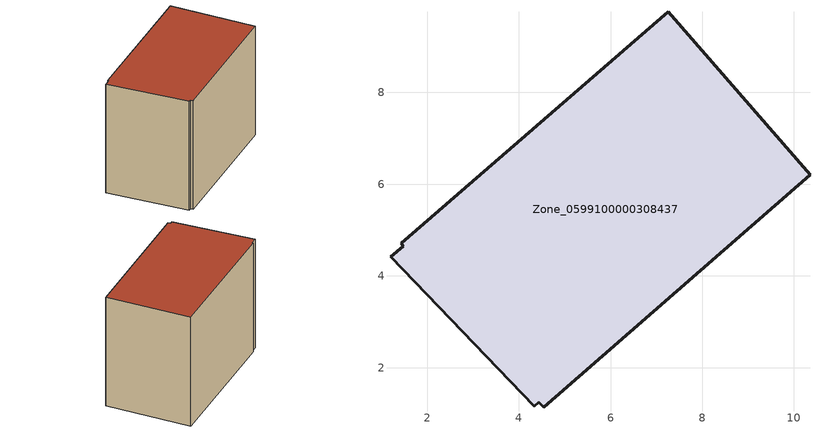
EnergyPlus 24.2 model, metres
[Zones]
Zone_0599100000308437
 floor ground (C_G): 1.44,4.71 7.26,9.76 10.35,6.21 4.54,1.14 4.44,1.25 4.33,1.16 1.2,4.41 1.48,4.65 z0
 wall outside (C_F): 7.26,9.76 1.44,4.71 1.48,4.65 1.2,4.41 4.33,1.16 4.44,1.25 4.54,1.14 10.35,6.21 7.26,9.76 z0:6.5
 roof outside (C_R): 4.33,1.16 4.44,1.25 4.54,1.14 10.35,6.21 7.26,9.76 1.44,4.71 1.48,4.65 1.2,4.41 z6.5
[BUILDING]
Pand.0599100000308437: North Axis=0; Terrain=City; Loads Convergence Tolerance Value=0.04; Temperature Convergence Tolerance Value=0.4; Solar Distribution=FullExterior; Maximum Number of Warmup Days=25; Minimum Number of Warmup Days=1
[Site:Location]
Rotterdam.The.Hague.AP_ZH_NLD Design_Conditions: Latitude=51.96; Longitude=4.45; Time Zone=1; Elevation=-4.5
[SITE:GROUNDTEMPERATURE:BUILDINGSURFACE]
18, 18, 18, 18, 18, 18, 18, 18, 18, 18, 18, 18
[MATERIAL] Thermal Absorptance=0.9; Solar Absorptance=0.7; Visible Absorptance=0.7
Name | Roughness | Thickness | Conductivity | Density | Specific Heat
G.TI.1946 | MediumSmooth | 0.15 | 1 | 540 | 1210
F.TI.1946 | Rough | 0.3 | 0.857143 | 1920 | 840
R.TI.1946 | MediumRough | 0.2 | 0.1 | 1500 | 1000
[CONSTRUCTION]
C_G: G.TI.1946
C_F: F.TI.1946
C_R: R.TI.1946
[ZONE]
Zone_0599100000308437: Type=1; Multiplier=1; Ceiling Height=Autocalculate; Volume=Autocalculate; Floor Area=autocalculate; Part of Total Floor Area=Yes
[ZONEINFILTRATION:DESIGNFLOWRATE]
Infil_Zone_0599100000308437: Zone or ZoneList or Space or SpaceList=Zone_0599100000308437; Schedule=AlwaysOn; Design Flow Rate Calculation Method=Flow/Area; Flow Rate per Floor Area=0.003; Constant Term Coefficient=1; Temperature Term Coefficient=0; Velocity Term Coefficient=0; Velocity Squared Term Coefficient=0
[HVACTEMPLATE:ZONE:IDEALLOADSAIRSYSTEM]
Zone_0599100000308437: Maximum Heating Supply Air Temperature=50; Minimum Cooling Supply Air Temperature=13; Maximum Heating Supply Air Humidity Ratio=0.0156; Minimum Cooling Supply Air Humidity Ratio=0.0077; Heating Limit=NoLimit; Cooling Limit=NoLimit; Dehumidification Control Type=ConstantSensibleHeatRatio; Cooling Sensible Heat Ratio=0.7; Dehumidification Setpoint=60; Humidification Control Type=None; Humidification Setpoint=30; Outdoor Air Method=None; Outdoor Air Flow Rate per Person=0.00944; Outdoor Air Flow Rate per Zone Floor Area=0; Outdoor Air Flow Rate per Zone=0; Demand Controlled Ventilation Type=None; Outdoor Air Economizer Type=NoEconomizer; Heat Recovery Type=None; Sensible Heat Recovery Effectiveness=0.7; Latent Heat Recovery Effectiveness=0.65
[ZONECONTROL:THERMOSTAT]
ThermostatControl_Zone_0599100000308437: Zone or ZoneList=Zone_0599100000308437; Control Type Schedule=DualSetpointControlType; Control 1=Thermostat_Zone_0599100000308437; Temperature Difference Between Cutout And Setpoint=0
[THERMOSTATSETPOINT:DUALSETPOINT]
Thermostat_Zone_0599100000308437: Heating Setpoint Temperature Schedule=HeatingSetpoint_Zone_0599100000308437; Cooling Setpoint Temperature Schedule=CoolingSetpoint_Zone_0599100000308437
[SCHEDULE:COMPACT]
HeatingSetpoint_Zone_0599100000308437: Through: 12/31, For: AllDays, Until: 24:00, 21
CoolingSetpoint_Zone_0599100000308437: Through: 12/31, For: AllDays, Until: 24:00, 24
DualSetpointControlType: Through: 12/31, For: AllDays, Until: 24:00, 4
AlwaysOn: Through: 12/31, For: AllDays, Until: 24:00, 1
